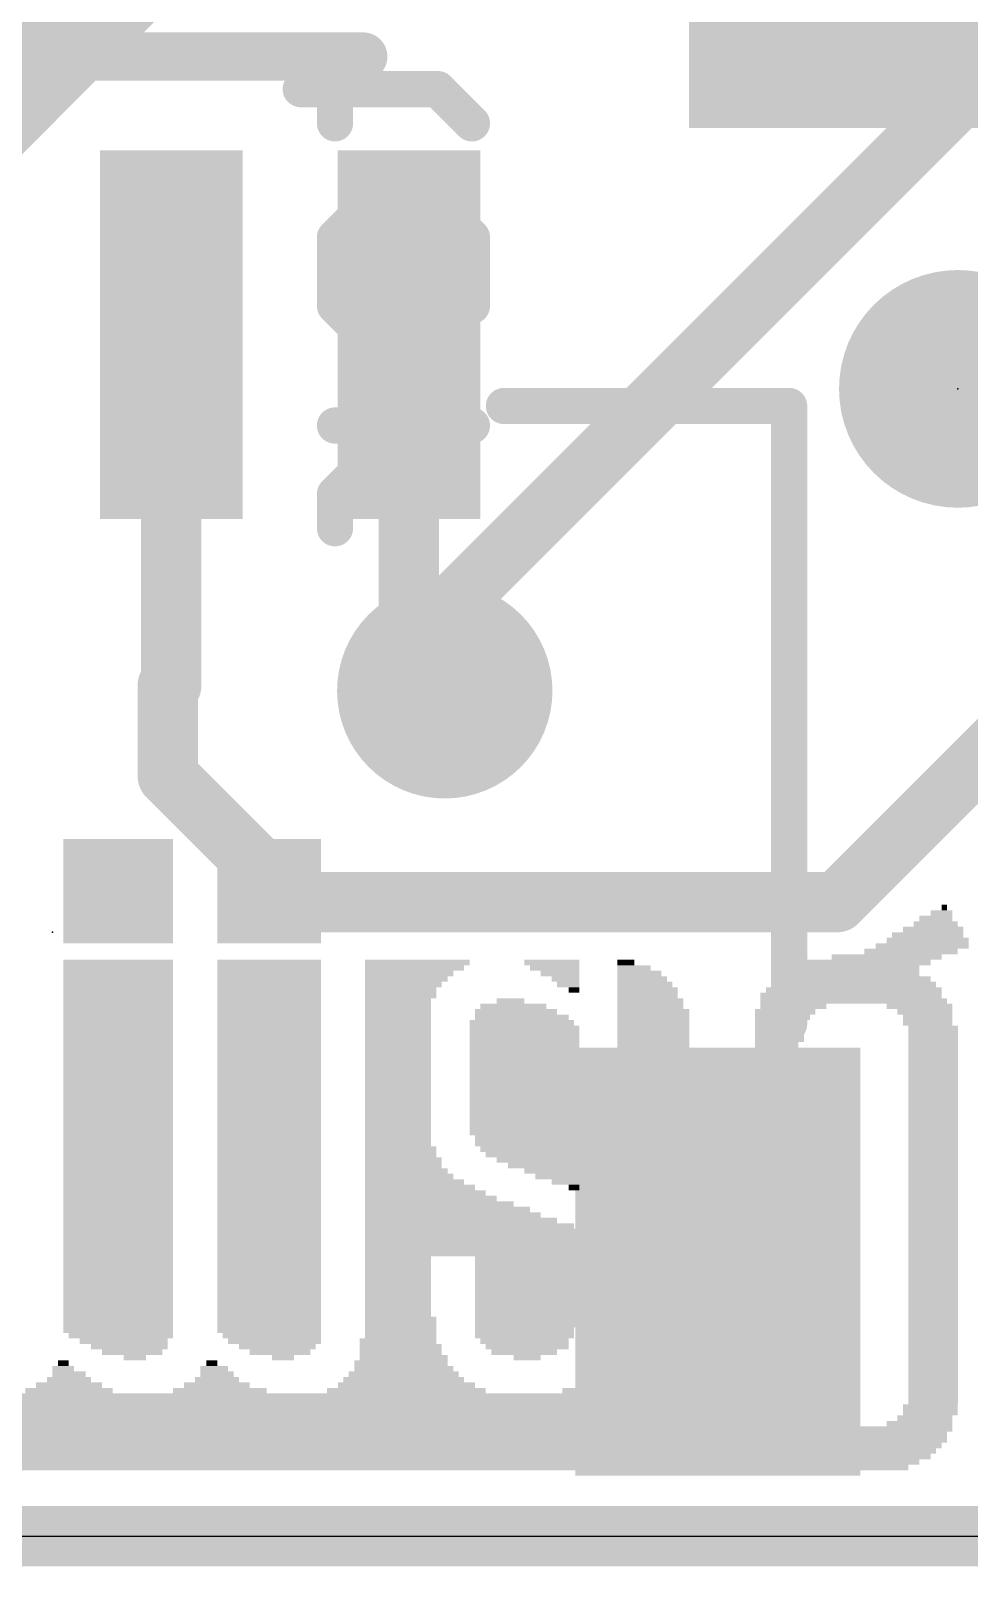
# Model space of a CAD drawing. Extents: x -0.1 to 17.9, y -0.1 to 25.5.
# Drawn here: x 8.8 to 12.75, y -0.13 to 6.33 of the extents above; entities that cross this region are included whole.
import ezdxf

# ---------------------------------------------------------------- set-up
doc = ezdxf.new("R2010")
doc.units = 0
for name, color, linetype in [('1', 12, 'CONTINUOUS'), ('16', 5, 'CONTINUOUS'), ('18', 110, 'CONTINUOUS'), ('20', 53, 'CONTINUOUS'), ('21', 40, 'CONTINUOUS'), ('22', 6, 'CONTINUOUS'), ('23', 40, 'CONTINUOUS')]:
    doc.layers.add(name, color=color, linetype=linetype)

# ---------------------------------------------------------------- blocks, each defined once
blk = doc.blocks.new('RECT')
blk.add_solid([(-0.5, -0.5), (0.5, -0.5), (-0.5, 0.5), (0.5, 0.5)])
blk = doc.blocks.new('PIE')
at = {"const_width": 0.5}
blk.add_lwpolyline([(0, -0.25, 1), (0, 0.25, 1), (0, -0.25)], format="xyb", dxfattribs=at)
blk = doc.blocks.new('ROUNDV')
at = {"const_width": 0.5}
blk.add_lwpolyline([(0, -0.25, 1), (0, 0.25, 1), (0, -0.25)], format="xyb", dxfattribs=at)

msp = doc.modelspace()

# ---------------------------------------------------------------- linework, layer by layer
at = {"layer": '1'}
for points, const_width in [([(8.39, 5.728), (9.7765, 7.1145)], 0.4064), ([(9.39, 5.054), (9.39, 3.5786)], 0.254), ([(10.39, 5.054), (10.39, 3.707)], 0.254), ([(12.192, 2.667), (14.2875, 4.7625)], 0.254), ([(10.39, 3.707), (10.541, 3.556)], 0.254), ([(9.39, 3.5786), (9.3754, 3.5786)], 0.254), ([(9.3754, 3.5786), (9.3754, 3.1976)], 0.254), ([(9.3754, 3.1976), (9.906, 2.667)], 0.254), ([(9.906, 2.667), (12.192, 2.667)], 0.254), ([(17.78, 0), (0, 0)], 0.254)]:
    msp.add_lwpolyline(points, dxfattribs=dict(at, const_width=const_width))
at = {"layer": '1', "const_width": 0.127}
for points in [[(9.4535, 5.054, 1), (9.3265, 5.054)], [(10.4535, 5.054, 1), (10.3265, 5.054)], [(10.4349, 3.7519, 1), (10.3451, 3.6621)], [(10.3265, 3.707, 1), (10.4535, 3.707)], [(9.3754, 3.6421, 1), (9.3754, 3.5151)], [(9.4389, 3.5786, 1), (9.3119, 3.5786)], [(9.39, 3.5151, 1), (9.39, 3.6421)], [(9.3265, 3.5786, 1), (9.4535, 3.5786)], [(10.4961, 3.5111, 1), (10.5859, 3.6009)], [(9.4203, 3.2425, 1), (9.3305, 3.1527)], [(9.3119, 3.1976, 1), (9.4389, 3.1976)], [(9.906, 2.7305, 1), (9.906, 2.6035)], [(12.192, 2.6035, 1), (12.192, 2.7305)], [(9.8611, 2.6221, 1), (9.9509, 2.7119)], [(12.1471, 2.7119, 1), (12.2369, 2.6221)]]:
    msp.add_lwpolyline(points, format="xyb", dxfattribs=at)
at = {"layer": '16', "const_width": 0.254}
for points in [[(14.2251, 7.5692), (10.541, 3.8851)], [(10.541, 3.556), (10.541, 3.8851)], [(17.78, 0), (0, 0)]]:
    msp.add_lwpolyline(points, dxfattribs=at)
at = {"layer": '16', "const_width": 0.127}
for points in [[(10.6045, 3.8851, 1), (10.4775, 3.8851)], [(10.4961, 3.93, 1), (10.5859, 3.8402)], [(10.4775, 3.556, 1), (10.6045, 3.556)]]:
    msp.add_lwpolyline(points, format="xyb", dxfattribs=at)
at = {"layer": '20'}
msp.add_line((2.54, 0), (15.24, 0), dxfattribs=at)
at = {"layer": '21'}
for points, const_width in [([(8.598, 6.224), (10.198, 6.224)], 0.2032), ([(10.79, 4.754), (11.99, 4.754)], 0.1524), ([(11.99, 4.754), (11.99, 2.154)], 0.1524), ([(6.79, 0.454), (10.99, 0.454)], 0.1524)]:
    msp.add_lwpolyline(points, dxfattribs=dict(at, const_width=const_width))
for points, const_width in [([(10.198, 6.1732, 1), (10.198, 6.2748)], 0.1016), ([(10.79, 4.7921, 1), (10.79, 4.7159)], 0.0762), ([(12.0281, 4.754, 1), (11.9519, 4.754)], 0.0762), ([(11.99, 4.7159, 1), (11.99, 4.7921)], 0.0762), ([(11.9519, 2.154, 1), (12.0281, 2.154)], 0.0762), ([(10.99, 0.4159, 1), (10.99, 0.4921)], 0.0762)]:
    msp.add_lwpolyline(points, format="xyb", dxfattribs=dict(at, const_width=const_width))
at = {"layer": '22', "const_width": 0.1524}
for points in [[(10.0791, 6.2311), (10.0791, 5.943)], [(9.935, 6.087), (10.5112, 6.087)], [(10.5112, 6.087), (10.6553, 5.943)], [(10.2231, 5.6074), (10.0791, 5.4634)], [(10.5112, 5.6074), (10.2231, 5.6074)], [(10.3672, 5.0312), (10.3672, 5.6074)], [(10.6553, 5.4634), (10.5112, 5.6074)], [(10.0791, 5.4634), (10.0791, 5.1753)], [(10.6553, 5.1753), (10.6553, 5.4634)], [(10.0791, 5.1753), (10.2231, 5.0312)], [(10.2231, 5.0312), (10.3672, 5.0312)], [(10.6553, 4.6719), (10.0791, 4.6719)], [(10.3672, 4.6719), (10.0791, 4.3838)], [(10.0791, 4.3838), (10.0791, 4.2397)]]:
    msp.add_lwpolyline(points, dxfattribs=at)
at = {"layer": '22', "const_width": 0.0762}
for points in [[(10.1172, 6.2311, 1), (10.041, 6.2311)], [(9.935, 6.1251, 1), (9.935, 6.0489)], [(10.5382, 6.114, 1), (10.4843, 6.0601)], [(10.5112, 6.0489, 1), (10.5112, 6.1251)], [(10.6284, 5.916, 1), (10.6822, 5.9699)], [(10.041, 5.943, 1), (10.1172, 5.943)], [(10.2231, 5.6455, 1), (10.2231, 5.5693)], [(10.2501, 5.5805, 1), (10.1962, 5.6344)], [(10.4053, 5.6074, 1), (10.3291, 5.6074)], [(10.5382, 5.6344, 1), (10.4843, 5.5805)], [(10.5112, 5.5693, 1), (10.5112, 5.6455)], [(10.0521, 5.4903, 1), (10.106, 5.4364)], [(10.1172, 5.4634, 1), (10.041, 5.4634)], [(10.6934, 5.4634, 1), (10.6172, 5.4634)], [(10.6284, 5.4364, 1), (10.6822, 5.4903)], [(10.106, 5.2022, 1), (10.0521, 5.1483)], [(10.041, 5.1753, 1), (10.1172, 5.1753)], [(10.6172, 5.1753, 1), (10.6934, 5.1753)], [(10.2231, 5.0693, 1), (10.2231, 4.9931)], [(10.3672, 4.9931, 1), (10.3672, 5.0693)], [(10.1962, 5.0043, 1), (10.2501, 5.0581)], [(10.3291, 5.0312, 1), (10.4053, 5.0312)], [(10.0791, 4.71, 1), (10.0791, 4.6338)], [(10.3941, 4.645, 1), (10.3402, 4.6988)], [(10.6553, 4.6338, 1), (10.6553, 4.71)], [(10.1172, 4.3838, 1), (10.041, 4.3838)], [(10.0521, 4.4107, 1), (10.106, 4.3568)], [(10.041, 4.2397, 1), (10.1172, 4.2397)]]:
    msp.add_lwpolyline(points, format="xyb", dxfattribs=at)
at = {"layer": '23'}
for p in [(12.7, 4.826), (8.89, 2.54)]:
    msp.add_point(p, dxfattribs=at)

# ---------------------------------------------------------------- block references
at = {"layer": '1', "rotation": 90}
for p, xscale, yscale in [((12.319, 6.543), 1.24, 1.5), ((9.39, 5.054), 1.55, 0.6), ((10.39, 5.054), 1.55, 0.6), ((11.69, 1.154), 1.8, 1.2)]:
    msp.add_blockref('RECT', p, dxfattribs=dict(at, xscale=xscale, yscale=yscale))
at = {"layer": '1'}
msp.add_blockref('PIE', (12.7, 4.826), dxfattribs=at)
at = {"layer": '18', "xscale": 0.9064, "yscale": 0.9064}
msp.add_blockref('ROUNDV', (10.541, 3.556), dxfattribs=at)
msp.add_blockref('ROUNDV', (10.541, 3.556), dxfattribs=at)
at = {"layer": '22'}
for p, xscale, yscale in [((9.1669, 2.921), 0.4623, 0.0229), ((9.1669, 2.898), 0.4623, 0.0231), ((9.8019, 2.921), 0.4369, 0.0229), ((9.8019, 2.898), 0.4369, 0.0231), ((9.1669, 2.8749), 0.4623, 0.0231), ((9.1669, 2.8518), 0.4623, 0.0231), ((9.8019, 2.8749), 0.4369, 0.0231), ((9.8019, 2.8518), 0.4369, 0.0231), ((9.1669, 2.8287), 0.4623, 0.0231), ((9.1669, 2.8056), 0.4623, 0.0231), ((9.1669, 2.7824), 0.4623, 0.0231), ((9.8019, 2.8287), 0.4369, 0.0231), ((9.8019, 2.8056), 0.4369, 0.0231), ((9.8019, 2.7824), 0.4369, 0.0231), ((9.1669, 2.7593), 0.4623, 0.0231), ((9.1669, 2.7362), 0.4623, 0.0231), ((9.1669, 2.7131), 0.4623, 0.0231), ((9.8019, 2.7593), 0.4369, 0.0231), ((9.8019, 2.7362), 0.4369, 0.0231), ((9.8019, 2.7131), 0.4369, 0.0231), ((9.1669, 2.69), 0.4623, 0.0231), ((9.1669, 2.667), 0.4623, 0.0229), ((9.1669, 2.644), 0.4623, 0.0231), ((9.8019, 2.69), 0.4369, 0.0231), ((9.8019, 2.667), 0.4369, 0.0229), ((9.8019, 2.644), 0.4369, 0.0231), ((12.6429, 2.644), 0.0229, 0.0231), ((9.1669, 2.6209), 0.4623, 0.0231), ((9.1669, 2.5978), 0.4623, 0.0231), ((9.1669, 2.5747), 0.4623, 0.0231), ((9.8019, 2.6209), 0.4369, 0.0231), ((9.8019, 2.5978), 0.4369, 0.0231), ((9.8019, 2.5747), 0.4369, 0.0231), ((12.6073, 2.5747), 0.1854, 0.0231), ((12.6073, 2.5978), 0.1397, 0.0231), ((12.6314, 2.6209), 0.0914, 0.0231), ((9.1669, 2.5516), 0.4623, 0.0231), ((9.1669, 2.5284), 0.4623, 0.0231), ((9.8019, 2.5516), 0.4369, 0.0231), ((9.8019, 2.5284), 0.4369, 0.0231), ((12.573, 2.5284), 0.2997, 0.0231), ((12.5959, 2.5516), 0.254, 0.0231), ((9.1669, 2.5053), 0.4623, 0.0231), ((9.8019, 2.5053), 0.4369, 0.0231), ((12.5031, 2.4591), 0.3937, 0.0231), ((12.5501, 2.4822), 0.3912, 0.0231), ((12.573, 2.5053), 0.3454, 0.0231), ((9.1669, 2.413), 0.4623, 0.0229), ((9.1669, 2.39), 0.4623, 0.0231), ((9.8019, 2.413), 0.4369, 0.0229), ((9.8019, 2.39), 0.4369, 0.0231), ((10.4254, 2.413), 0.4394, 0.0229), ((10.414, 2.39), 0.4166, 0.0231), ((10.9919, 2.413), 0.2311, 0.0229), ((11.0033, 2.39), 0.2083, 0.0231), ((11.303, 2.413), 0.0711, 0.0229), ((11.3373, 2.39), 0.1397, 0.0231), ((12.2606, 2.39), 0.5537, 0.0231), ((12.319, 2.413), 0.5334, 0.0229), ((12.4003, 2.436), 0.4623, 0.0231), ((9.1669, 2.3669), 0.4623, 0.0231), ((9.1669, 2.3438), 0.4623, 0.0231), ((9.1669, 2.3207), 0.4623, 0.0231), ((9.8019, 2.3669), 0.4369, 0.0231), ((9.8019, 2.3438), 0.4369, 0.0231), ((9.8019, 2.3207), 0.4369, 0.0231), ((10.3911, 2.3669), 0.3708, 0.0231), ((10.3797, 2.3438), 0.348, 0.0231), ((10.367, 2.3207), 0.3226, 0.0231), ((11.0261, 2.3669), 0.1626, 0.0231), ((11.049, 2.3438), 0.1168, 0.0231), ((11.0604, 2.3207), 0.094, 0.0231), ((11.383, 2.3207), 0.2311, 0.0231), ((11.3602, 2.3669), 0.1854, 0.0231), ((11.3716, 2.3438), 0.2083, 0.0231), ((12.2619, 2.3207), 0.6934, 0.0231), ((12.2619, 2.3438), 0.6477, 0.0231), ((12.2492, 2.3669), 0.5766, 0.0231), ((9.1669, 2.2976), 0.4623, 0.0231), ((9.1669, 2.2744), 0.4623, 0.0231), ((9.1669, 2.2513), 0.4623, 0.0231), ((9.8019, 2.2976), 0.4369, 0.0231), ((9.8019, 2.2744), 0.4369, 0.0231), ((9.8019, 2.2513), 0.4369, 0.0231), ((10.3556, 2.2976), 0.2997, 0.0231), ((10.3556, 2.2744), 0.2997, 0.0231), ((10.3442, 2.2513), 0.2769, 0.0231), ((10.8179, 2.2513), 0.1168, 0.0231), ((11.0846, 2.2976), 0.0457, 0.0231), ((11.3944, 2.2976), 0.254, 0.0231), ((11.3944, 2.2744), 0.254, 0.0231), ((11.4059, 2.2513), 0.2769, 0.0231), ((12.2504, 2.2744), 0.762, 0.0231), ((12.2619, 2.2513), 0.7849, 0.0231), ((12.2619, 2.2976), 0.7391, 0.0231), ((9.1669, 2.2282), 0.4623, 0.0231), ((9.1669, 2.2051), 0.4623, 0.0231), ((9.8019, 2.2282), 0.4369, 0.0231), ((9.8019, 2.2051), 0.4369, 0.0231), ((10.3442, 2.2282), 0.2769, 0.0231), ((10.3442, 2.2051), 0.2769, 0.0231), ((10.8407, 2.2051), 0.3454, 0.0231), ((10.8293, 2.2282), 0.2769, 0.0231), ((11.4059, 2.2282), 0.2769, 0.0231), ((11.4186, 2.2051), 0.3023, 0.0231), ((11.9736, 2.2051), 0.254, 0.0231), ((12.0079, 2.2282), 0.2769, 0.0231), ((12.5387, 2.2282), 0.2769, 0.0231), ((12.5616, 2.2051), 0.2311, 0.0231), ((9.1669, 2.182), 0.4623, 0.0231), ((9.1669, 2.159), 0.4623, 0.0229), ((9.1669, 2.136), 0.4623, 0.0231), ((9.8019, 2.182), 0.4369, 0.0231), ((9.8019, 2.159), 0.4369, 0.0229), ((9.8019, 2.136), 0.4369, 0.0231), ((10.3442, 2.182), 0.2769, 0.0231), ((10.3442, 2.159), 0.2769, 0.0229), ((10.3442, 2.136), 0.2769, 0.0231), ((10.8649, 2.159), 0.4394, 0.0229), ((10.8763, 2.136), 0.4623, 0.0231), ((10.8649, 2.182), 0.3937, 0.0231), ((11.4186, 2.182), 0.3023, 0.0231), ((11.4186, 2.159), 0.3023, 0.0229), ((11.4186, 2.136), 0.3023, 0.0231), ((11.9621, 2.182), 0.2311, 0.0231), ((11.9494, 2.159), 0.2057, 0.0229), ((11.9494, 2.136), 0.2057, 0.0231), ((12.573, 2.182), 0.2083, 0.0231), ((12.573, 2.159), 0.2083, 0.0229), ((12.5959, 2.136), 0.2083, 0.0231), ((9.1669, 2.1129), 0.4623, 0.0231), ((9.1669, 2.0898), 0.4623, 0.0231), ((9.1669, 2.0667), 0.4623, 0.0231), ((9.8019, 2.1129), 0.4369, 0.0231), ((9.8019, 2.0898), 0.4369, 0.0231), ((9.8019, 2.0667), 0.4369, 0.0231), ((10.3442, 2.1129), 0.2769, 0.0231), ((10.3442, 2.0898), 0.2769, 0.0231), ((10.3442, 2.0667), 0.2769, 0.0231), ((10.8763, 2.1129), 0.4623, 0.0231), ((10.8763, 2.0898), 0.4623, 0.0231), ((10.8763, 2.0667), 0.4623, 0.0231), ((11.4186, 2.1129), 0.3023, 0.0231), ((11.4186, 2.0898), 0.3023, 0.0231), ((11.4186, 2.0667), 0.3023, 0.0231), ((11.9494, 2.1129), 0.2057, 0.0231), ((11.9494, 2.0898), 0.2057, 0.0231), ((11.938, 2.0667), 0.1829, 0.0231), ((12.5959, 2.1129), 0.2083, 0.0231), ((12.5959, 2.0898), 0.2083, 0.0231), ((12.5959, 2.0667), 0.2083, 0.0231), ((9.1669, 2.0436), 0.4623, 0.0231), ((9.1669, 2.0204), 0.4623, 0.0231), ((9.1669, 1.9973), 0.4623, 0.0231), ((9.8019, 2.0436), 0.4369, 0.0231), ((9.8019, 2.0204), 0.4369, 0.0231), ((9.8019, 1.9973), 0.4369, 0.0231), ((10.3442, 2.0436), 0.2769, 0.0231), ((10.3442, 2.0204), 0.2769, 0.0231), ((10.3442, 1.9973), 0.2769, 0.0231), ((10.8763, 2.0436), 0.4623, 0.0231), ((10.8763, 2.0204), 0.4623, 0.0231), ((10.8763, 1.9973), 0.4623, 0.0231), ((11.4186, 2.0436), 0.3023, 0.0231), ((11.4186, 2.0204), 0.3023, 0.0231), ((11.4186, 1.9973), 0.3023, 0.0231), ((11.938, 2.0436), 0.1829, 0.0231), ((11.938, 2.0204), 0.1829, 0.0231), ((11.938, 1.9973), 0.1829, 0.0231), ((12.5959, 2.0436), 0.2083, 0.0231), ((12.5959, 2.0204), 0.2083, 0.0231), ((12.5959, 1.9973), 0.2083, 0.0231), ((9.1669, 1.9742), 0.4623, 0.0231), ((9.1669, 1.9511), 0.4623, 0.0231), ((9.1669, 1.928), 0.4623, 0.0231), ((9.8019, 1.9742), 0.4369, 0.0231), ((9.8019, 1.9511), 0.4369, 0.0231), ((9.8019, 1.928), 0.4369, 0.0231), ((10.3442, 1.9742), 0.2769, 0.0231), ((10.3442, 1.9511), 0.2769, 0.0231), ((10.3442, 1.928), 0.2769, 0.0231), ((10.8763, 1.9742), 0.4623, 0.0231), ((10.8763, 1.9511), 0.4623, 0.0231), ((10.8763, 1.928), 0.4623, 0.0231), ((11.4186, 1.9742), 0.3023, 0.0231), ((11.4186, 1.9511), 0.3023, 0.0231), ((11.4186, 1.928), 0.3023, 0.0231), ((11.938, 1.9742), 0.1829, 0.0231), ((11.938, 1.9511), 0.1829, 0.0231), ((11.938, 1.928), 0.1829, 0.0231), ((12.5959, 1.9742), 0.2083, 0.0231), ((12.5959, 1.9511), 0.2083, 0.0231), ((12.5959, 1.928), 0.2083, 0.0231), ((9.1669, 1.905), 0.4623, 0.0229), ((9.1669, 1.882), 0.4623, 0.0231), ((9.8019, 1.905), 0.4369, 0.0229), ((9.8019, 1.882), 0.4369, 0.0231), ((10.3442, 1.905), 0.2769, 0.0229), ((10.3442, 1.882), 0.2769, 0.0231), ((10.8763, 1.905), 0.4623, 0.0229), ((10.8763, 1.882), 0.4623, 0.0231), ((11.4186, 1.905), 0.3023, 0.0229), ((11.4186, 1.882), 0.3023, 0.0231), ((11.938, 1.905), 0.1829, 0.0229), ((11.938, 1.882), 0.1829, 0.0231), ((12.5959, 1.905), 0.2083, 0.0229), ((12.5959, 1.882), 0.2083, 0.0231), ((9.1669, 1.8589), 0.4623, 0.0231), ((9.1669, 1.8358), 0.4623, 0.0231), ((9.1669, 1.8127), 0.4623, 0.0231), ((9.8019, 1.8589), 0.4369, 0.0231), ((9.8019, 1.8358), 0.4369, 0.0231), ((9.8019, 1.8127), 0.4369, 0.0231), ((10.3442, 1.8589), 0.2769, 0.0231), ((10.3442, 1.8358), 0.2769, 0.0231), ((10.3442, 1.8127), 0.2769, 0.0231), ((10.8763, 1.8589), 0.4623, 0.0231), ((10.8763, 1.8358), 0.4623, 0.0231), ((10.8763, 1.8127), 0.4623, 0.0231), ((11.4186, 1.8589), 0.3023, 0.0231), ((11.4186, 1.8358), 0.3023, 0.0231), ((11.4186, 1.8127), 0.3023, 0.0231), ((11.938, 1.8589), 0.1829, 0.0231), ((11.938, 1.8358), 0.1829, 0.0231), ((11.938, 1.8127), 0.1829, 0.0231), ((12.5959, 1.8589), 0.2083, 0.0231), ((12.5959, 1.8358), 0.2083, 0.0231), ((12.5959, 1.8127), 0.2083, 0.0231), ((9.1669, 1.7896), 0.4623, 0.0231), ((9.1669, 1.7664), 0.4623, 0.0231), ((9.1669, 1.7433), 0.4623, 0.0231), ((9.8019, 1.7896), 0.4369, 0.0231), ((9.8019, 1.7664), 0.4369, 0.0231), ((9.8019, 1.7433), 0.4369, 0.0231), ((10.3442, 1.7896), 0.2769, 0.0231), ((10.3442, 1.7664), 0.2769, 0.0231), ((10.3442, 1.7433), 0.2769, 0.0231), ((10.8763, 1.7896), 0.4623, 0.0231), ((10.8763, 1.7664), 0.4623, 0.0231), ((10.8763, 1.7433), 0.4623, 0.0231), ((11.4186, 1.7896), 0.3023, 0.0231), ((11.4186, 1.7664), 0.3023, 0.0231), ((11.4186, 1.7433), 0.3023, 0.0231), ((11.938, 1.7896), 0.1829, 0.0231), ((11.938, 1.7664), 0.1829, 0.0231), ((11.938, 1.7433), 0.1829, 0.0231), ((12.5959, 1.7896), 0.2083, 0.0231), ((12.5959, 1.7664), 0.2083, 0.0231), ((12.5959, 1.7433), 0.2083, 0.0231), ((9.1669, 1.7202), 0.4623, 0.0231), ((9.1669, 1.6971), 0.4623, 0.0231), ((9.1669, 1.674), 0.4623, 0.0231), ((9.8019, 1.7202), 0.4369, 0.0231), ((9.8019, 1.6971), 0.4369, 0.0231), ((9.8019, 1.674), 0.4369, 0.0231), ((10.3442, 1.7202), 0.2769, 0.0231), ((10.3442, 1.6971), 0.2769, 0.0231), ((10.3442, 1.674), 0.2769, 0.0231), ((10.8763, 1.7202), 0.4623, 0.0231), ((10.8763, 1.6971), 0.4623, 0.0231), ((10.8877, 1.674), 0.4394, 0.0231), ((11.4186, 1.7202), 0.3023, 0.0231), ((11.4186, 1.6971), 0.3023, 0.0231), ((11.4186, 1.674), 0.3023, 0.0231), ((11.938, 1.7202), 0.1829, 0.0231), ((11.938, 1.6971), 0.1829, 0.0231), ((11.938, 1.674), 0.1829, 0.0231), ((12.5959, 1.7202), 0.2083, 0.0231), ((12.5959, 1.6971), 0.2083, 0.0231), ((12.5959, 1.674), 0.2083, 0.0231), ((9.1669, 1.651), 0.4623, 0.0229), ((9.1669, 1.628), 0.4623, 0.0231), ((9.1669, 1.6049), 0.4623, 0.0231), ((9.8019, 1.651), 0.4369, 0.0229), ((9.8019, 1.628), 0.4369, 0.0231), ((9.8019, 1.6049), 0.4369, 0.0231), ((10.3442, 1.651), 0.2769, 0.0229), ((10.3556, 1.628), 0.2997, 0.0231), ((10.3556, 1.6049), 0.2997, 0.0231), ((10.8877, 1.651), 0.4394, 0.0229), ((10.8991, 1.628), 0.4166, 0.0231), ((10.9106, 1.6049), 0.3937, 0.0231), ((11.4186, 1.651), 0.3023, 0.0229), ((11.4186, 1.628), 0.3023, 0.0231), ((11.4186, 1.6049), 0.3023, 0.0231), ((11.938, 1.651), 0.1829, 0.0229), ((11.938, 1.628), 0.1829, 0.0231), ((11.938, 1.6049), 0.1829, 0.0231), ((12.5959, 1.651), 0.2083, 0.0229), ((12.5959, 1.628), 0.2083, 0.0231), ((12.5959, 1.6049), 0.2083, 0.0231), ((9.1669, 1.5818), 0.4623, 0.0231), ((9.1669, 1.5587), 0.4623, 0.0231), ((9.8019, 1.5818), 0.4369, 0.0231), ((9.8019, 1.5587), 0.4369, 0.0231), ((10.367, 1.5818), 0.3226, 0.0231), ((10.367, 1.5587), 0.3226, 0.0231), ((10.9334, 1.5818), 0.348, 0.0231), ((10.9576, 1.5587), 0.2997, 0.0231), ((11.4186, 1.5818), 0.3023, 0.0231), ((11.4186, 1.5587), 0.3023, 0.0231), ((11.938, 1.5818), 0.1829, 0.0231), ((11.938, 1.5587), 0.1829, 0.0231), ((12.5959, 1.5818), 0.2083, 0.0231), ((12.5959, 1.5587), 0.2083, 0.0231), ((9.1669, 1.5356), 0.4623, 0.0231), ((9.1669, 1.5124), 0.4623, 0.0231), ((9.1669, 1.4893), 0.4623, 0.0231), ((9.8019, 1.5356), 0.4369, 0.0231), ((9.8019, 1.5124), 0.4369, 0.0231), ((9.8019, 1.4893), 0.4369, 0.0231), ((10.3797, 1.5356), 0.348, 0.0231), ((10.3911, 1.5124), 0.3708, 0.0231), ((10.414, 1.4893), 0.4166, 0.0231), ((10.9919, 1.5356), 0.2311, 0.0231), ((11.0147, 1.5124), 0.1854, 0.0231), ((11.049, 1.4893), 0.1168, 0.0231), ((11.4186, 1.5356), 0.3023, 0.0231), ((11.4186, 1.5124), 0.3023, 0.0231), ((11.4186, 1.4893), 0.3023, 0.0231), ((11.938, 1.5356), 0.1829, 0.0231), ((11.938, 1.5124), 0.1829, 0.0231), ((11.938, 1.4893), 0.1829, 0.0231), ((12.5959, 1.5356), 0.2083, 0.0231), ((12.5959, 1.5124), 0.2083, 0.0231), ((12.5959, 1.4893), 0.2083, 0.0231), ((9.1669, 1.4662), 0.4623, 0.0231), ((9.1669, 1.4431), 0.4623, 0.0231), ((9.1669, 1.42), 0.4623, 0.0231), ((9.8019, 1.4662), 0.4369, 0.0231), ((9.8019, 1.4431), 0.4369, 0.0231), ((9.8019, 1.42), 0.4369, 0.0231), ((10.4597, 1.4431), 0.508, 0.0231), ((10.4369, 1.4662), 0.4623, 0.0231), ((10.4826, 1.42), 0.5537, 0.0231), ((11.0846, 1.4662), 0.0457, 0.0231), ((11.4186, 1.4662), 0.3023, 0.0231), ((11.4186, 1.4431), 0.3023, 0.0231), ((11.4186, 1.42), 0.3023, 0.0231), ((11.938, 1.4662), 0.1829, 0.0231), ((11.938, 1.4431), 0.1829, 0.0231), ((11.938, 1.42), 0.1829, 0.0231), ((12.5959, 1.4662), 0.2083, 0.0231), ((12.5959, 1.4431), 0.2083, 0.0231), ((12.5959, 1.42), 0.2083, 0.0231), ((9.1669, 1.397), 0.4623, 0.0229), ((9.1669, 1.374), 0.4623, 0.0231), ((9.1669, 1.3509), 0.4623, 0.0231), ((9.8019, 1.397), 0.4369, 0.0229), ((9.8019, 1.374), 0.4369, 0.0231), ((9.8019, 1.3509), 0.4369, 0.0231), ((10.5181, 1.397), 0.6248, 0.0229), ((10.5524, 1.374), 0.6934, 0.0231), ((10.5753, 1.3509), 0.7391, 0.0231), ((11.4186, 1.397), 0.3023, 0.0229), ((11.4186, 1.374), 0.3023, 0.0231), ((11.4186, 1.3509), 0.3023, 0.0231), ((11.938, 1.397), 0.1829, 0.0229), ((11.938, 1.374), 0.1829, 0.0231), ((11.938, 1.3509), 0.1829, 0.0231), ((12.5959, 1.397), 0.2083, 0.0229), ((12.5959, 1.374), 0.2083, 0.0231), ((12.5959, 1.3509), 0.2083, 0.0231), ((9.1669, 1.3278), 0.4623, 0.0231), ((9.1669, 1.3047), 0.4623, 0.0231), ((9.1669, 1.2816), 0.4623, 0.0231), ((9.8019, 1.3278), 0.4369, 0.0231), ((9.8019, 1.3047), 0.4369, 0.0231), ((9.8019, 1.2816), 0.4369, 0.0231), ((10.6451, 1.3047), 0.8788, 0.0231), ((10.6566, 1.2816), 0.9017, 0.0231), ((10.6096, 1.3278), 0.8077, 0.0231), ((11.4186, 1.3278), 0.3023, 0.0231), ((11.4186, 1.3047), 0.3023, 0.0231), ((11.4186, 1.2816), 0.3023, 0.0231), ((11.938, 1.3278), 0.1829, 0.0231), ((11.938, 1.3047), 0.1829, 0.0231), ((11.938, 1.2816), 0.1829, 0.0231), ((12.5959, 1.3278), 0.2083, 0.0231), ((12.5959, 1.3047), 0.2083, 0.0231), ((12.5959, 1.2816), 0.2083, 0.0231), ((9.1669, 1.2584), 0.4623, 0.0231), ((9.1669, 1.2353), 0.4623, 0.0231), ((9.8019, 1.2584), 0.4369, 0.0231), ((9.8019, 1.2353), 0.4369, 0.0231), ((10.6566, 1.2584), 0.9017, 0.0231), ((10.6566, 1.2353), 0.9017, 0.0231), ((11.4186, 1.2584), 0.3023, 0.0231), ((11.4186, 1.2353), 0.3023, 0.0231), ((11.938, 1.2584), 0.1829, 0.0231), ((11.938, 1.2353), 0.1829, 0.0231), ((12.5959, 1.2584), 0.2083, 0.0231), ((12.5959, 1.2353), 0.2083, 0.0231), ((9.1669, 1.2122), 0.4623, 0.0231), ((9.1669, 1.1891), 0.4623, 0.0231), ((9.1669, 1.166), 0.4623, 0.0231), ((9.8019, 1.2122), 0.4369, 0.0231), ((9.8019, 1.1891), 0.4369, 0.0231), ((9.8019, 1.166), 0.4369, 0.0231), ((10.6566, 1.2122), 0.9017, 0.0231), ((10.6566, 1.1891), 0.9017, 0.0231), ((10.3442, 1.166), 0.2769, 0.0231), ((10.8877, 1.166), 0.4394, 0.0231), ((11.4186, 1.2122), 0.3023, 0.0231), ((11.4186, 1.1891), 0.3023, 0.0231), ((11.4186, 1.166), 0.3023, 0.0231), ((11.938, 1.2122), 0.1829, 0.0231), ((11.938, 1.1891), 0.1829, 0.0231), ((11.938, 1.166), 0.1829, 0.0231), ((12.5959, 1.2122), 0.2083, 0.0231), ((12.5959, 1.1891), 0.2083, 0.0231), ((12.5959, 1.166), 0.2083, 0.0231), ((9.1669, 1.143), 0.4623, 0.0229), ((9.1669, 1.12), 0.4623, 0.0231), ((9.1669, 1.0969), 0.4623, 0.0231), ((9.8019, 1.143), 0.4369, 0.0229), ((9.8019, 1.12), 0.4369, 0.0231), ((9.8019, 1.0969), 0.4369, 0.0231), ((10.3442, 1.143), 0.2769, 0.0229), ((10.3442, 1.12), 0.2769, 0.0231), ((10.3442, 1.0969), 0.2769, 0.0231), ((10.8877, 1.143), 0.4394, 0.0229), ((10.8877, 1.12), 0.4394, 0.0231), ((10.8877, 1.0969), 0.4394, 0.0231), ((11.4186, 1.143), 0.3023, 0.0229), ((11.4186, 1.12), 0.3023, 0.0231), ((11.4186, 1.0969), 0.3023, 0.0231), ((11.938, 1.143), 0.1829, 0.0229), ((11.938, 1.12), 0.1829, 0.0231), ((11.938, 1.0969), 0.1829, 0.0231), ((12.5959, 1.143), 0.2083, 0.0229), ((12.5959, 1.12), 0.2083, 0.0231), ((12.5959, 1.0969), 0.2083, 0.0231), ((9.1669, 1.0738), 0.4623, 0.0231), ((9.1669, 1.0507), 0.4623, 0.0231), ((9.1669, 1.0276), 0.4623, 0.0231), ((9.8019, 1.0738), 0.4369, 0.0231), ((9.8019, 1.0507), 0.4369, 0.0231), ((9.8019, 1.0276), 0.4369, 0.0231), ((10.3442, 1.0738), 0.2769, 0.0231), ((10.3442, 1.0507), 0.2769, 0.0231), ((10.3442, 1.0276), 0.2769, 0.0231), ((10.8877, 1.0738), 0.4394, 0.0231), ((10.8877, 1.0507), 0.4394, 0.0231), ((10.8877, 1.0276), 0.4394, 0.0231), ((11.4186, 1.0738), 0.3023, 0.0231), ((11.4186, 1.0507), 0.3023, 0.0231), ((11.4186, 1.0276), 0.3023, 0.0231), ((11.938, 1.0738), 0.1829, 0.0231), ((11.938, 1.0507), 0.1829, 0.0231), ((11.938, 1.0276), 0.1829, 0.0231), ((12.5959, 1.0738), 0.2083, 0.0231), ((12.5959, 1.0507), 0.2083, 0.0231), ((12.5959, 1.0276), 0.2083, 0.0231), ((9.1669, 1.0044), 0.4623, 0.0231), ((9.1669, 0.9813), 0.4623, 0.0231), ((9.1669, 0.9582), 0.4623, 0.0231), ((9.8019, 1.0044), 0.4369, 0.0231), ((9.8019, 0.9813), 0.4369, 0.0231), ((9.8019, 0.9582), 0.4369, 0.0231), ((10.3442, 1.0044), 0.2769, 0.0231), ((10.3442, 0.9813), 0.2769, 0.0231), ((10.3442, 0.9582), 0.2769, 0.0231), ((10.8877, 1.0044), 0.4394, 0.0231), ((10.8877, 0.9813), 0.4394, 0.0231), ((10.8877, 0.9582), 0.4394, 0.0231), ((11.4186, 1.0044), 0.3023, 0.0231), ((11.4186, 0.9813), 0.3023, 0.0231), ((11.4186, 0.9582), 0.3023, 0.0231), ((11.938, 1.0044), 0.1829, 0.0231), ((11.938, 0.9813), 0.1829, 0.0231), ((11.938, 0.9582), 0.1829, 0.0231), ((12.5959, 1.0044), 0.2083, 0.0231), ((12.5959, 0.9813), 0.2083, 0.0231), ((12.5959, 0.9582), 0.2083, 0.0231), ((9.1669, 0.9351), 0.4623, 0.0231), ((9.1669, 0.912), 0.4623, 0.0231), ((9.8019, 0.9351), 0.4369, 0.0231), ((9.8019, 0.912), 0.4369, 0.0231), ((10.3442, 0.9351), 0.2769, 0.0231), ((10.3556, 0.912), 0.2997, 0.0231), ((10.8877, 0.9351), 0.4394, 0.0231), ((10.8877, 0.912), 0.4394, 0.0231), ((11.4186, 0.9351), 0.3023, 0.0231), ((11.4186, 0.912), 0.3023, 0.0231), ((11.938, 0.9351), 0.1829, 0.0231), ((11.938, 0.912), 0.1829, 0.0231), ((12.5959, 0.9351), 0.2083, 0.0231), ((12.5959, 0.912), 0.2083, 0.0231), ((9.1669, 0.889), 0.4623, 0.0229), ((9.1669, 0.866), 0.4623, 0.0231), ((9.1783, 0.8429), 0.4394, 0.0231), ((9.8019, 0.889), 0.4369, 0.0229), ((9.8019, 0.866), 0.4369, 0.0231), ((9.8133, 0.8429), 0.414, 0.0231), ((10.3556, 0.889), 0.2997, 0.0229), ((10.3556, 0.866), 0.2997, 0.0231), ((10.3556, 0.8429), 0.2997, 0.0231), ((10.8877, 0.889), 0.4394, 0.0229), ((10.8763, 0.866), 0.4166, 0.0231), ((10.8763, 0.8429), 0.4166, 0.0231), ((11.4071, 0.8429), 0.3251, 0.0231), ((11.4186, 0.889), 0.3023, 0.0229), ((11.4186, 0.866), 0.3023, 0.0231), ((11.938, 0.889), 0.1829, 0.0229), ((11.938, 0.866), 0.1829, 0.0231), ((11.938, 0.8429), 0.1829, 0.0231), ((12.5959, 0.889), 0.2083, 0.0229), ((12.5959, 0.866), 0.2083, 0.0231), ((12.5959, 0.8429), 0.2083, 0.0231), ((9.1897, 0.8198), 0.3708, 0.0231), ((9.2139, 0.7967), 0.3226, 0.0231), ((9.2253, 0.7736), 0.254, 0.0231), ((9.8247, 0.8198), 0.3912, 0.0231), ((9.8361, 0.7967), 0.3226, 0.0231), ((9.8476, 0.7736), 0.254, 0.0231), ((10.3442, 0.8198), 0.3226, 0.0231), ((10.3556, 0.7967), 0.3454, 0.0231), ((10.3556, 0.7736), 0.3454, 0.0231), ((10.8763, 0.8198), 0.3708, 0.0231), ((10.8877, 0.7967), 0.348, 0.0231), ((10.875, 0.7736), 0.2769, 0.0231), ((11.3957, 0.7736), 0.348, 0.0231), ((11.4071, 0.8198), 0.3251, 0.0231), ((11.4071, 0.7967), 0.3251, 0.0231), ((11.938, 0.8198), 0.1829, 0.0231), ((11.938, 0.7967), 0.1829, 0.0231), ((11.938, 0.7736), 0.1829, 0.0231), ((12.5959, 0.8198), 0.2083, 0.0231), ((12.5959, 0.7967), 0.2083, 0.0231), ((12.5959, 0.7736), 0.2083, 0.0231), ((8.9357, 0.7042), 0.0914, 0.0231), ((8.9357, 0.7273), 0.0457, 0.0231), ((9.2367, 0.7504), 0.094, 0.0231), ((9.5707, 0.7042), 0.1168, 0.0231), ((9.5606, 0.7273), 0.0457, 0.0231), ((9.8603, 0.7504), 0.0914, 0.0231), ((10.3568, 0.7273), 0.3937, 0.0231), ((10.3683, 0.7042), 0.4166, 0.0231), ((10.3683, 0.7504), 0.3708, 0.0231), ((10.8877, 0.7504), 0.1143, 0.0231), ((11.3843, 0.7273), 0.3708, 0.0231), ((11.3843, 0.7042), 0.3708, 0.0231), ((11.3957, 0.7504), 0.348, 0.0231), ((11.938, 0.7504), 0.1829, 0.0231), ((11.938, 0.7273), 0.1829, 0.0231), ((11.938, 0.7042), 0.1829, 0.0231), ((12.5959, 0.7504), 0.2083, 0.0231), ((12.5959, 0.7273), 0.2083, 0.0231), ((12.5959, 0.7042), 0.2083, 0.0231), ((8.9599, 0.635), 0.2769, 0.0229), ((8.9599, 0.658), 0.1854, 0.0231), ((8.9599, 0.6811), 0.1397, 0.0231), ((9.5822, 0.635), 0.2769, 0.0229), ((9.5822, 0.658), 0.1854, 0.0231), ((9.5822, 0.6811), 0.1397, 0.0231), ((10.3797, 0.635), 0.5766, 0.0229), ((10.3683, 0.658), 0.508, 0.0231), ((10.3683, 0.6811), 0.4623, 0.0231), ((11.3386, 0.635), 0.4623, 0.0229), ((11.35, 0.658), 0.4394, 0.0231), ((11.3728, 0.6811), 0.3937, 0.0231), ((11.938, 0.6811), 0.1829, 0.0231), ((11.938, 0.658), 0.1829, 0.0231), ((11.9494, 0.635), 0.2057, 0.0229), ((12.5959, 0.6811), 0.2083, 0.0231), ((12.5959, 0.658), 0.2083, 0.0231), ((12.5959, 0.635), 0.2083, 0.0229), ((8.81, 0.5889), 5.5194, 0.0231), ((8.9599, 0.612), 0.3683, 0.0231), ((9.5949, 0.612), 0.3937, 0.0231), ((10.3797, 0.612), 0.668, 0.0231), ((11.303, 0.612), 0.5334, 0.0231), ((11.9494, 0.612), 0.2057, 0.0231), ((11.9494, 0.5889), 0.2057, 0.0231), ((12.5959, 0.612), 0.2083, 0.0231), ((12.5959, 0.5889), 0.2083, 0.0231), ((8.81, 0.5658), 5.5194, 0.0231), ((8.81, 0.5427), 5.5194, 0.0231), ((8.81, 0.5196), 5.5194, 0.0231), ((11.9621, 0.5196), 0.2311, 0.0231), ((11.9494, 0.5658), 0.2057, 0.0231), ((11.9494, 0.5427), 0.2057, 0.0231), ((12.5844, 0.5427), 0.2311, 0.0231), ((12.5844, 0.5196), 0.2311, 0.0231), ((12.5959, 0.5658), 0.2083, 0.0231), ((8.81, 0.4964), 5.5194, 0.0231), ((8.7973, 0.4733), 5.494, 0.0231), ((8.7973, 0.4502), 5.494, 0.0231), ((11.9736, 0.4964), 0.254, 0.0231), ((12.0079, 0.4733), 0.2769, 0.0231), ((12.2733, 0.4502), 0.8077, 0.0231), ((12.5387, 0.4733), 0.2769, 0.0231), ((12.5616, 0.4964), 0.2311, 0.0231), ((8.7859, 0.4271), 5.4712, 0.0231), ((8.7859, 0.404), 5.4712, 0.0231), ((8.7744, 0.381), 5.4483, 0.0229), ((12.2733, 0.4271), 0.762, 0.0231), ((12.2733, 0.404), 0.762, 0.0231), ((12.2733, 0.381), 0.7163, 0.0229), ((8.763, 0.358), 5.4254, 0.0231), ((8.7516, 0.3349), 5.4026, 0.0231), ((8.7287, 0.3118), 5.3569, 0.0231), ((12.2733, 0.358), 0.6706, 0.0231), ((12.2733, 0.3349), 0.6248, 0.0231), ((12.2606, 0.3118), 0.5537, 0.0231), ((8.6944, 0.2887), 5.2883, 0.0231), ((12.272, 0.2887), 0.4394, 0.0231)]:
    msp.add_blockref('RECT', p, dxfattribs=dict(at, xscale=xscale, yscale=yscale))

doc.saveas('drawing.dxf')
